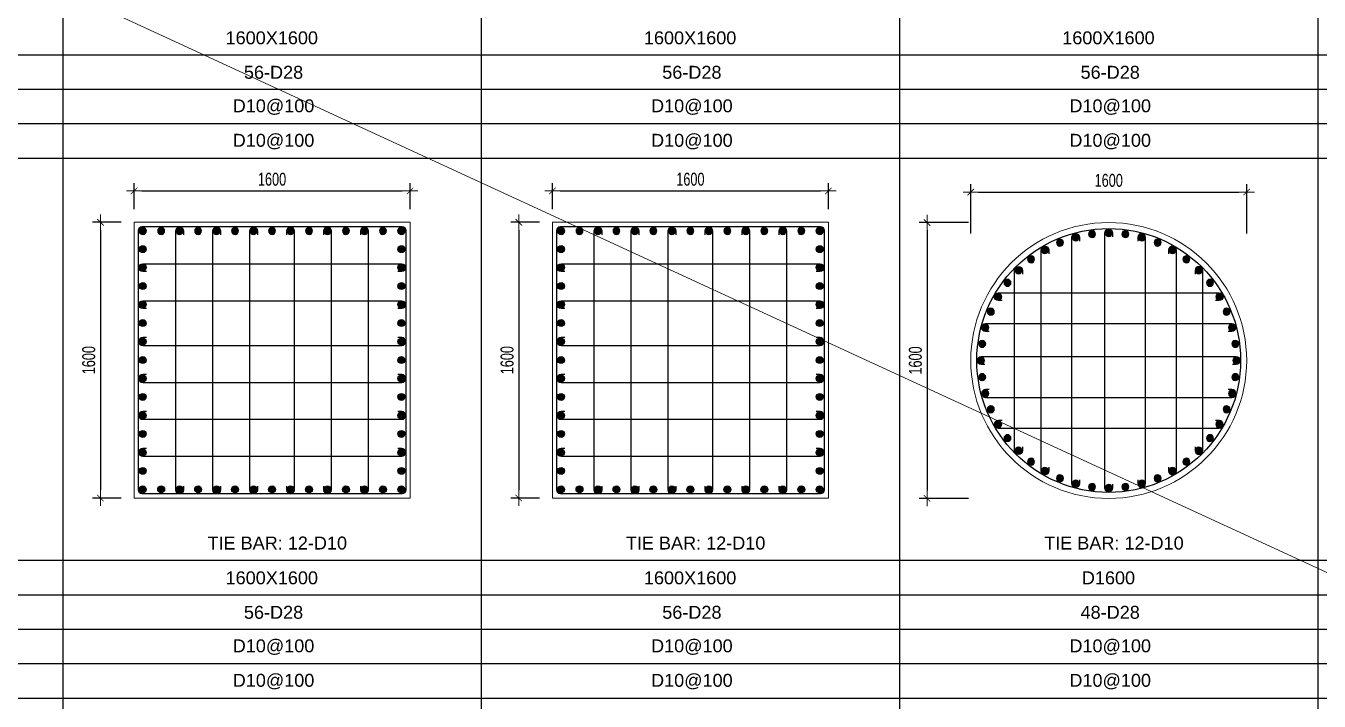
# Model space of a CAD drawing. Header units: millimetres. Extents: x 61878 to 380960, y -19809 to 191918.
# Drawn here: x 310468 to 317969, y 77373 to 81290 of the extents above; entities that cross this region are included whole.
import ezdxf
from ezdxf.enums import TextEntityAlignment as Align

# ---------------------------------------------------------------- set-up
doc = ezdxf.new("R2010")
doc.units = ezdxf.units.MM
doc.linetypes.add('CENTER2', pattern=[1.125, 0.75, -0.125, 0.125, -0.125])
doc.layers.get('Defpoints').update_dxf_attribs({"color": 151, "lineweight": 9})
for name, color, linetype in [('2', 2, 'Continuous'), ('CEN', 1, 'CENTER2'), ('STL', 3, 'Continuous'), ('TIT1', 3, 'Continuous')]:
    doc.layers.add(name, color=color, linetype=linetype)
doc.layers.add('NDC_S_CONTINUOUS', color=3, linetype='Continuous', lineweight=20)
doc.layers.add('NDC_S_DIM', color=1, linetype='Continuous', lineweight=15)
doc.styles.add('NDC_ARIAL', font='arial.ttf', dxfattribs={"width": 0.85})
doc.styles.add('NDC_DIM', font='', dxfattribs={"width": 0.75})
doc.styles.get('NDC_DIM').set_extended_font_data('Dotum')
doc.dimstyles.new('NDC_dim_30', dxfattribs={"dimscale": 30, "dimtxt": 2.5, "dimasz": 1.5, "dimexe": 1.5, "dimexo": 2.5, "dimgap": 1, "dimtad": 1, "dimdec": 0, "dimzin": 0, "dimdsep": 46, "dimtxsty": 'NDC_DIM', "dimblk": 'DIMMARK', "dimcen": 0.09, "dimdle": 1.2, "dimclrd": 1, "dimclre": 1, "dimclrt": 3, "dimadec": 0, "dimazin": 0, "dimtfac": 1, "dimtdec": 0, "dimtix": 1, "dimtofl": 0, "dimtmove": 0, "dimatfit": 3, "dimfxl": 8, "dimfxlon": 1, "dimtolj": 1, "dimtzin": 0, "dimarcsym": 0})

# ---------------------------------------------------------------- blocks, each defined once
blk = doc.blocks.new('DIMMARK')
at = {"layer": 'NDC_S_DIM', "color": 1}
blk.add_line((-1.5, 0), (1, 0), dxfattribs=at)
at = {"layer": 'NDC_S_DIM', "color": 2, "const_width": 0.1}
blk.add_lwpolyline([(-0.42, -0.42), (0.42, 0.42)], dxfattribs=at)
blk = doc.blocks.new('*D867')
at = {"layer": 'Defpoints', "color": 0, "ltscale": 40, "transparency": 16777216}
for p in [(312696.2, 80332.8), (311096.2, 80151.2), (312696.2, 80151.2)]:
    blk.add_point(p, dxfattribs=at)
at = {"layer": 'NDC_S_DIM', "color": 1, "lineweight": -2, "ltscale": 40, "transparency": 16777216}
for p, q in [((311096.2, 80226.2), (311096.2, 80377.8)), ((311141.2, 80332.8), (312651.2, 80332.8)), ((312696.2, 80226.2), (312696.2, 80377.8))]:
    blk.add_line(p, q, dxfattribs=at)
at = {"layer": 'NDC_S_DIM', "color": 1, "lineweight": -2, "ltscale": 40, "transparency": 16777216, "xscale": 45, "yscale": 45, "zscale": 45, "rotation": 180}
blk.add_blockref('DIMMARK', (311096.2, 80332.8), dxfattribs=at)
at = {"layer": 'NDC_S_DIM', "color": 1, "lineweight": -2, "ltscale": 40, "transparency": 16777216, "xscale": 45, "yscale": 45, "zscale": 45}
blk.add_blockref('DIMMARK', (312696.2, 80332.8), dxfattribs=at)
at = {"layer": 'NDC_S_DIM', "color": 3, "ltscale": 40, "transparency": 16777216, "insert": (311896.2, 80400.4), "char_height": 75, "attachment_point": 5, "style": 'NDC_DIM'}
blk.add_mtext('\\A1;1600', dxfattribs=at)
blk = doc.blocks.new('*D868')
at = {"layer": 'Defpoints', "color": 0, "ltscale": 40, "transparency": 16777216}
for p in [(311096.2, 80151.2), (310900.8, 78551.2), (311096.2, 78551.2)]:
    blk.add_point(p, dxfattribs=at)
at = {"layer": 'NDC_S_DIM', "color": 1, "lineweight": -2, "ltscale": 40, "transparency": 16777216}
for p, q in [((311021.2, 80151.2), (310855.8, 80151.2)), ((310900.8, 80106.2), (310900.8, 78596.2)), ((311021.2, 78551.2), (310855.8, 78551.2))]:
    blk.add_line(p, q, dxfattribs=at)
at = {"layer": 'NDC_S_DIM', "color": 1, "lineweight": -2, "ltscale": 40, "transparency": 16777216, "xscale": 45, "yscale": 45, "zscale": 45}
for p, rotation in [((310900.8, 80151.2), 90), ((310900.8, 78551.2), 270)]:
    blk.add_blockref('DIMMARK', p, dxfattribs=dict(at, rotation=rotation))
at = {"layer": 'NDC_S_DIM', "color": 3, "ltscale": 40, "transparency": 16777216, "insert": (310833.3, 79351.2), "char_height": 75, "attachment_point": 5, "rotation": 90, "style": 'NDC_DIM'}
blk.add_mtext('\\A1;1600', dxfattribs=at)
blk = doc.blocks.new('8')
at = {"layer": '2'}
blk.add_hatch(color=256, dxfattribs=at).paths.add_polyline_path([(20, 0, 0.386127), (1.9, 19.9), (-1.9, 19.9, 0.386127), (-20, 0, 1)])
blk.add_circle((0, 0), 20, dxfattribs=at)
blk = doc.blocks.new('5')
at = {"layer": 'CEN', "rotation": 180}
blk.add_blockref('8', (0, 0), dxfattribs=at)
blk = doc.blocks.new('*U857')
at = {"layer": 'STL', "xscale": -1, "rotation": 270}
blk.add_blockref('5', (0, 0), dxfattribs=at)
blk = doc.blocks.new('*U858')
at = {"layer": 'NDC_S_DIM', "color": 0, "linetype": 'ByBlock', "lineweight": -2, "transparency": 16777216}
for p in [(308769.8, 80184.3), (308877, 80184.3), (308984.2, 80184.3), (309091.4, 80184.3), (309198.6, 80184.3), (309305.7, 80184.3), (309412.9, 80184.3), (309520.1, 80184.3), (309627.3, 80184.3), (309734.4, 80184.3), (309841.6, 80184.3), (309948.8, 80184.3), (310056, 80184.3), (310163.1, 80184.3), (310270.3, 80184.3)]:
    blk.add_blockref('*U857', p, dxfattribs=at)
blk = doc.blocks.new('*U851')
at = {"layer": 'STL', "xscale": -1, "rotation": 270}
blk.add_blockref('5', (0, 0), dxfattribs=at)
blk = doc.blocks.new('*U852')
at = {"layer": 'NDC_S_DIM', "color": 0, "linetype": 'ByBlock', "lineweight": -2, "transparency": 16777216}
for p in [(308769.8, 80184.3), (308877, 80184.3), (308984.2, 80184.3), (309091.4, 80184.3), (309198.6, 80184.3), (309305.7, 80184.3), (309412.9, 80184.3), (309520.1, 80184.3), (309627.3, 80184.3), (309734.4, 80184.3), (309841.6, 80184.3), (309948.8, 80184.3), (310056, 80184.3), (310163.1, 80184.3), (310270.3, 80184.3)]:
    blk.add_blockref('*U851', p, dxfattribs=at)
blk = doc.blocks.new('*U853')
at = {"layer": 'STL', "xscale": -1, "rotation": 270}
blk.add_blockref('5', (0, 0), dxfattribs=at)
blk = doc.blocks.new('*U854')
at = {"layer": 'NDC_S_DIM', "color": 0, "linetype": 'ByBlock', "lineweight": -2, "transparency": 16777216}
for p in [(308769.8, 80184.3), (308877, 80184.3), (308984.2, 80184.3), (309091.4, 80184.3), (309198.6, 80184.3), (309305.7, 80184.3), (309412.9, 80184.3), (309520.1, 80184.3), (309627.3, 80184.3), (309734.4, 80184.3), (309841.6, 80184.3), (309948.8, 80184.3), (310056, 80184.3), (310163.1, 80184.3), (310270.3, 80184.3)]:
    blk.add_blockref('*U853', p, dxfattribs=at)
blk = doc.blocks.new('*U855')
at = {"layer": 'STL', "xscale": -1, "rotation": 270}
blk.add_blockref('5', (0, 0), dxfattribs=at)
blk = doc.blocks.new('*U856')
at = {"layer": 'NDC_S_DIM', "color": 0, "linetype": 'ByBlock', "lineweight": -2, "transparency": 16777216}
for p in [(308769.8, 80184.3), (308877, 80184.3), (308984.2, 80184.3), (309091.4, 80184.3), (309198.6, 80184.3), (309305.7, 80184.3), (309412.9, 80184.3), (309520.1, 80184.3), (309627.3, 80184.3), (309734.4, 80184.3), (309841.6, 80184.3), (309948.8, 80184.3), (310056, 80184.3), (310163.1, 80184.3), (310270.3, 80184.3)]:
    blk.add_blockref('*U855', p, dxfattribs=at)
blk = doc.blocks.new('*D895')
at = {"layer": 'Defpoints', "color": 0, "ltscale": 40, "transparency": 16777216}
for p in [(315122.3, 80332.8), (313522.3, 80151.2), (315122.3, 80151.2)]:
    blk.add_point(p, dxfattribs=at)
at = {"layer": 'NDC_S_DIM', "color": 1, "lineweight": -2, "ltscale": 40, "transparency": 16777216}
for p, q in [((313522.3, 80226.2), (313522.3, 80377.8)), ((313567.3, 80332.8), (315077.3, 80332.8)), ((315122.3, 80226.2), (315122.3, 80377.8))]:
    blk.add_line(p, q, dxfattribs=at)
at = {"layer": 'NDC_S_DIM', "color": 1, "lineweight": -2, "ltscale": 40, "transparency": 16777216, "xscale": 45, "yscale": 45, "zscale": 45, "rotation": 180}
blk.add_blockref('DIMMARK', (313522.3, 80332.8), dxfattribs=at)
at = {"layer": 'NDC_S_DIM', "color": 1, "lineweight": -2, "ltscale": 40, "transparency": 16777216, "xscale": 45, "yscale": 45, "zscale": 45}
blk.add_blockref('DIMMARK', (315122.3, 80332.8), dxfattribs=at)
at = {"layer": 'NDC_S_DIM', "color": 3, "ltscale": 40, "transparency": 16777216, "insert": (314322.3, 80400.4), "char_height": 75, "attachment_point": 5, "style": 'NDC_DIM'}
blk.add_mtext('\\A1;1600', dxfattribs=at)
blk = doc.blocks.new('*D896')
at = {"layer": 'Defpoints', "color": 0, "ltscale": 40, "transparency": 16777216}
for p in [(313522.3, 80151.2), (313326.9, 78551.2), (313522.3, 78551.2)]:
    blk.add_point(p, dxfattribs=at)
at = {"layer": 'NDC_S_DIM', "color": 1, "lineweight": -2, "ltscale": 40, "transparency": 16777216}
for p, q in [((313447.3, 80151.2), (313281.9, 80151.2)), ((313326.9, 80106.2), (313326.9, 78596.2)), ((313447.3, 78551.2), (313281.9, 78551.2))]:
    blk.add_line(p, q, dxfattribs=at)
at = {"layer": 'NDC_S_DIM', "color": 1, "lineweight": -2, "ltscale": 40, "transparency": 16777216, "xscale": 45, "yscale": 45, "zscale": 45}
for p, rotation in [((313326.9, 80151.2), 90), ((313326.9, 78551.2), 270)]:
    blk.add_blockref('DIMMARK', p, dxfattribs=dict(at, rotation=rotation))
at = {"layer": 'NDC_S_DIM', "color": 3, "ltscale": 40, "transparency": 16777216, "insert": (313259.4, 79351.2), "char_height": 75, "attachment_point": 5, "rotation": 90, "style": 'NDC_DIM'}
blk.add_mtext('\\A1;1600', dxfattribs=at)
blk = doc.blocks.new('*U885')
at = {"layer": 'STL', "xscale": -1, "rotation": 270}
blk.add_blockref('5', (0, 0), dxfattribs=at)
blk = doc.blocks.new('*U886')
at = {"layer": 'NDC_S_DIM', "color": 0, "linetype": 'ByBlock', "lineweight": -2, "transparency": 16777216}
for p in [(308769.8, 80184.3), (308877, 80184.3), (308984.2, 80184.3), (309091.4, 80184.3), (309198.6, 80184.3), (309305.7, 80184.3), (309412.9, 80184.3), (309520.1, 80184.3), (309627.3, 80184.3), (309734.4, 80184.3), (309841.6, 80184.3), (309948.8, 80184.3), (310056, 80184.3), (310163.1, 80184.3), (310270.3, 80184.3)]:
    blk.add_blockref('*U885', p, dxfattribs=at)
blk = doc.blocks.new('*U879')
at = {"layer": 'STL', "xscale": -1, "rotation": 270}
blk.add_blockref('5', (0, 0), dxfattribs=at)
blk = doc.blocks.new('*U880')
at = {"layer": 'NDC_S_DIM', "color": 0, "linetype": 'ByBlock', "lineweight": -2, "transparency": 16777216}
for p in [(308769.8, 80184.3), (308877, 80184.3), (308984.2, 80184.3), (309091.4, 80184.3), (309198.6, 80184.3), (309305.7, 80184.3), (309412.9, 80184.3), (309520.1, 80184.3), (309627.3, 80184.3), (309734.4, 80184.3), (309841.6, 80184.3), (309948.8, 80184.3), (310056, 80184.3), (310163.1, 80184.3), (310270.3, 80184.3)]:
    blk.add_blockref('*U879', p, dxfattribs=at)
blk = doc.blocks.new('*U881')
at = {"layer": 'STL', "xscale": -1, "rotation": 270}
blk.add_blockref('5', (0, 0), dxfattribs=at)
blk = doc.blocks.new('*U882')
at = {"layer": 'NDC_S_DIM', "color": 0, "linetype": 'ByBlock', "lineweight": -2, "transparency": 16777216}
for p in [(308769.8, 80184.3), (308877, 80184.3), (308984.2, 80184.3), (309091.4, 80184.3), (309198.6, 80184.3), (309305.7, 80184.3), (309412.9, 80184.3), (309520.1, 80184.3), (309627.3, 80184.3), (309734.4, 80184.3), (309841.6, 80184.3), (309948.8, 80184.3), (310056, 80184.3), (310163.1, 80184.3), (310270.3, 80184.3)]:
    blk.add_blockref('*U881', p, dxfattribs=at)
blk = doc.blocks.new('*U883')
at = {"layer": 'STL', "xscale": -1, "rotation": 270}
blk.add_blockref('5', (0, 0), dxfattribs=at)
blk = doc.blocks.new('*U884')
at = {"layer": 'NDC_S_DIM', "color": 0, "linetype": 'ByBlock', "lineweight": -2, "transparency": 16777216}
for p in [(308769.8, 80184.3), (308877, 80184.3), (308984.2, 80184.3), (309091.4, 80184.3), (309198.6, 80184.3), (309305.7, 80184.3), (309412.9, 80184.3), (309520.1, 80184.3), (309627.3, 80184.3), (309734.4, 80184.3), (309841.6, 80184.3), (309948.8, 80184.3), (310056, 80184.3), (310163.1, 80184.3), (310270.3, 80184.3)]:
    blk.add_blockref('*U883', p, dxfattribs=at)
blk = doc.blocks.new('*U1005')
at = {"layer": 'STL', "xscale": -1}
blk.add_blockref('5', (0, 0), dxfattribs=at)
blk = doc.blocks.new('*U1006')
at = {"layer": 'NDC_S_DIM', "color": 0, "linetype": 'ByBlock', "lineweight": -2, "transparency": 16777216}
for p, rotation in [((295856.6, 68532), 22.49999999999999), ((295948.3, 68563.1), 15), ((296043.2, 68582), 7.500000000000014), ((296236.4, 68582), 352.5), ((296331.3, 68563.1), 344.9999999999999), ((296423, 68532), 337.4999999999999), ((295769.8, 68489.2), 29.99999999999999), ((296509.8, 68489.2), 329.9999999999999), ((295689.3, 68435.4), 37.50000000000001), ((296590.3, 68435.4), 322.5), ((295552.7, 68298.8), 52.49999999999999), ((295616.5, 68371.6), 45.00000000000001), ((296663, 68371.6), 315), ((296726.9, 68298.8), 307.5), ((295498.9, 68218.4), 59.99999999999999), ((296780.6, 68218.4), 300.0000000000001), ((295456.1, 68131.5), 67.5), ((296823.5, 68131.5), 292.4999999999999), ((295425, 68039.9), 75.00000000000001), ((296854.6, 68039.9), 285), ((295406.1, 67944.9), 82.50000000000001), ((296873.5, 67944.9), 277.5), ((295399.8, 67848.4), 90), ((296879.8, 67848.4), 270), ((295406.1, 67751.8), 97.5), ((296873.5, 67751.8), 262.5), ((295425, 67656.8), 105), ((296854.6, 67656.8), 255), ((295456.1, 67565.2), 112.5), ((296823.5, 67565.2), 247.5), ((295498.9, 67478.4), 120), ((296780.6, 67478.4), 240), ((295552.7, 67397.9), 127.5), ((295616.5, 67325.1), 135), ((296663, 67325.1), 225.0000000000001), ((296726.9, 67397.9), 232.5), ((295689.3, 67261.3), 142.5), ((296590.3, 67261.3), 217.5), ((295769.8, 67207.5), 150), ((296509.8, 67207.5), 210), ((295856.6, 67164.7), 157.5), ((295948.3, 67133.6), 165), ((296043.2, 67114.7), 172.5), ((296139.8, 67108.4), 180), ((296236.4, 67114.7), 187.5), ((296331.3, 67133.6), 195), ((296423, 67164.7), 202.5000000000001)]:
    blk.add_blockref('*U1005', p, dxfattribs=dict(at, rotation=rotation))
blk.add_blockref('*U1005', (296139.8, 68588.4), dxfattribs=at)
blk = doc.blocks.new('*D1007')
at = {"layer": 'Defpoints', "color": 0, "ltscale": 40, "transparency": 16777216}
for p in [(317548.4, 80326.2), (315948.4, 79349.3), (317548.4, 79349.3)]:
    blk.add_point(p, dxfattribs=at)
at = {"layer": 'NDC_S_DIM', "color": 1, "lineweight": -2, "ltscale": 40, "transparency": 16777216}
for p, q in [((315948.4, 80086.2), (315948.4, 80371.2)), ((317548.4, 80086.2), (317548.4, 80371.2)), ((315993.4, 80326.2), (317503.4, 80326.2))]:
    blk.add_line(p, q, dxfattribs=at)
at = {"layer": 'NDC_S_DIM', "color": 1, "lineweight": -2, "ltscale": 40, "transparency": 16777216, "xscale": 45, "yscale": 45, "zscale": 45, "rotation": 180}
blk.add_blockref('DIMMARK', (315948.4, 80326.2), dxfattribs=at)
at = {"layer": 'NDC_S_DIM', "color": 1, "lineweight": -2, "ltscale": 40, "transparency": 16777216, "xscale": 45, "yscale": 45, "zscale": 45}
blk.add_blockref('DIMMARK', (317548.4, 80326.2), dxfattribs=at)
at = {"layer": 'NDC_S_DIM', "color": 3, "ltscale": 40, "transparency": 16777216, "insert": (316748.4, 80393.7), "char_height": 75, "attachment_point": 5, "style": 'NDC_DIM'}
blk.add_mtext('\\A1;1600', dxfattribs=at)
blk = doc.blocks.new('*D1008')
at = {"layer": 'Defpoints', "color": 0, "ltscale": 40, "transparency": 16777216}
for p in [(316748.4, 80149.3), (315694.9, 78549.3), (316748.4, 78549.3)]:
    blk.add_point(p, dxfattribs=at)
at = {"layer": 'NDC_S_DIM', "color": 1, "lineweight": -2, "ltscale": 40, "transparency": 16777216}
for p, q in [((315934.9, 80149.3), (315649.9, 80149.3)), ((315694.9, 80104.3), (315694.9, 78594.3)), ((315934.9, 78549.3), (315649.9, 78549.3))]:
    blk.add_line(p, q, dxfattribs=at)
at = {"layer": 'NDC_S_DIM', "color": 1, "lineweight": -2, "ltscale": 40, "transparency": 16777216, "xscale": 45, "yscale": 45, "zscale": 45}
for p, rotation in [((315694.9, 80149.3), 90), ((315694.9, 78549.3), 270)]:
    blk.add_blockref('DIMMARK', p, dxfattribs=dict(at, rotation=rotation))
at = {"layer": 'NDC_S_DIM', "color": 3, "ltscale": 40, "transparency": 16777216, "insert": (315627.3, 79349.3), "char_height": 75, "attachment_point": 5, "rotation": 90, "style": 'NDC_DIM'}
blk.add_mtext('\\A1;1600', dxfattribs=at)

msp = doc.modelspace()

# ---------------------------------------------------------------- linework, layer by layer
at = {"layer": '2', "lineweight": -2, "ltscale": 1000}
for points in [[(312671.2, 80106.2), (312671.2, 78596.2, -0.414214), (312651.2, 78576.2), (311141.2, 78576.2, -0.414214), (311121.2, 78596.2), (311121.2, 80106.2, -0.414214), (311141.2, 80126.2), (312651.2, 80126.2, -0.414214)], [(315097.3, 80106.2), (315097.3, 78596.2, -0.414214), (315077.3, 78576.2), (313567.3, 78576.2, -0.414214), (313547.3, 78596.2), (313547.3, 80106.2, -0.414214), (313567.3, 80126.2), (315077.3, 80126.2, -0.414214)]]:
    msp.add_lwpolyline(points, format="xyb", close=True, dxfattribs=at)
at = {"layer": '2'}
for points in [[(311382.8, 78620.9), (311382.8, 78598.7, -1), (311337.8, 78598.7), (311337.8, 80100.8, -1), (311382.8, 80100.8), (311382.8, 80078.6)], [(311597.2, 78620.9), (311597.2, 78598.7, -1), (311552.1, 78598.7), (311552.1, 80100.8, -1), (311597.2, 80100.8), (311597.2, 80078.6)], [(311811.5, 78620.9), (311811.5, 78598.7, -1), (311766.5, 78598.7), (311766.5, 80100.8, -1), (311811.5, 80100.8), (311811.5, 80078.6)], [(311980.8, 78620.9), (311980.8, 78598.7, 1), (312025.9, 78598.7), (312025.9, 80100.8, 1), (311980.8, 80100.8), (311980.8, 80078.6)], [(312195.2, 78620.9), (312195.2, 78598.7, 1), (312240.2, 78598.7), (312240.2, 80100.8, 1), (312195.2, 80100.8), (312195.2, 80078.6)], [(312409.5, 78620.9), (312409.5, 78598.7, 1), (312454.6, 78598.7), (312454.6, 80100.8, 1), (312409.5, 80100.8), (312409.5, 80078.6)], [(313808.9, 78620.9), (313808.9, 78598.7, -1), (313763.9, 78598.7), (313763.9, 80100.8, -1), (313808.9, 80100.8), (313808.9, 80078.6)], [(314023.3, 78620.9), (314023.3, 78598.7, -1), (313978.2, 78598.7), (313978.2, 80100.8, -1), (314023.3, 80100.8), (314023.3, 80078.6)], [(314237.6, 78620.9), (314237.6, 78598.7, -1), (314192.6, 78598.7), (314192.6, 80100.8, -1), (314237.6, 80100.8), (314237.6, 80078.6)], [(314406.9, 78620.9), (314406.9, 78598.7, 1), (314452, 78598.7), (314452, 80100.8, 1), (314406.9, 80100.8), (314406.9, 80078.6)], [(314621.3, 78620.9), (314621.3, 78598.7, 1), (314666.3, 78598.7), (314666.3, 80100.8, 1), (314621.3, 80100.8), (314621.3, 80078.6)], [(314835.6, 78620.9), (314835.6, 78598.7, 1), (314880.7, 78598.7), (314880.7, 80100.8, 1), (314835.6, 80100.8), (314835.6, 80078.6)], [(316770.9, 78631.4), (316770.9, 78609.3, -1), (316725.9, 78609.3), (316725.9, 80089.3, -1), (316770.9, 80089.3), (316770.9, 80067.1)], [(316579.4, 78656.6), (316579.4, 78634.5, -1), (316534.3, 78634.5), (316534.3, 80064.1, -1), (316579.4, 80064.1), (316579.4, 80041.9)], [(316917.4, 78656.6), (316917.4, 78634.5, 1), (316962.4, 78634.5), (316962.4, 80064.1, 1), (316917.4, 80064.1), (316917.4, 80041.9)], [(316400.9, 78730.6), (316400.9, 78708.4, -1), (316355.9, 78708.4), (316355.9, 79990.1, -1), (316400.9, 79990.1), (316400.9, 79968)], [(317095.9, 78730.6), (317095.9, 78708.4, 1), (317140.9, 78708.4), (317140.9, 79990.1, 1), (317095.9, 79990.1), (317095.9, 79968)], [(311168.1, 79865.4), (311145.9, 79865.4, -1), (311145.9, 79910.4), (312648, 79910.4, -1), (312648, 79865.4), (312625.9, 79865.4)], [(313594.2, 79865.4), (313572, 79865.4, -1), (313572, 79910.4), (315074.1, 79910.4, -1), (315074.1, 79865.4), (315051.9, 79865.4)], [(316247.6, 78848.2), (316247.6, 78826, -1), (316202.6, 78826), (316202.6, 79872.5, -1), (316247.6, 79872.5), (316247.6, 79850.4)], [(317249.1, 78848.2), (317249.1, 78826, 1), (317294.1, 78826), (317294.1, 79872.5, 1), (317249.1, 79872.5), (317249.1, 79850.4)], [(316129.6, 79696.8), (316107.5, 79696.8, -1), (316107.5, 79741.8), (317389.2, 79741.8, -1), (317389.2, 79696.8), (317367.1, 79696.8)], [(311168.1, 79651), (311145.9, 79651, -1), (311145.9, 79696), (312648, 79696, -1), (312648, 79651), (312625.9, 79651)], [(313594.2, 79651), (313572, 79651, -1), (313572, 79696), (315074.1, 79696, -1), (315074.1, 79651), (315051.9, 79651)], [(316055.7, 79518.3), (316033.6, 79518.3, -1), (316033.6, 79563.3), (317463.2, 79563.3, -1), (317463.2, 79518.3), (317441, 79518.3)], [(311168.1, 79481.7), (311145.9, 79481.7, 1), (311145.9, 79436.6), (312648, 79436.6, 1), (312648, 79481.7), (312625.9, 79481.7)], [(313594.2, 79481.7), (313572, 79481.7, 1), (313572, 79436.6), (315074.1, 79436.6, 1), (315074.1, 79481.7), (315051.9, 79481.7)], [(316030.5, 79326.8), (316008.4, 79326.8, -1), (316008.4, 79371.8), (317488.4, 79371.8, -1), (317488.4, 79326.8), (317466.2, 79326.8)], [(311168.1, 79267.3), (311145.9, 79267.3, 1), (311145.9, 79222.3), (312648, 79222.3, 1), (312648, 79267.3), (312625.9, 79267.3)], [(313594.2, 79267.3), (313572, 79267.3, 1), (313572, 79222.3), (315074.1, 79222.3, 1), (315074.1, 79267.3), (315051.9, 79267.3)], [(316055.7, 79180.3), (316033.6, 79180.3, 1), (316033.6, 79135.3), (317463.2, 79135.3, 1), (317463.2, 79180.3), (317441, 79180.3)], [(311168.1, 79053), (311145.9, 79053, 1), (311145.9, 79007.9), (312648, 79007.9, 1), (312648, 79053), (312625.9, 79053)], [(313594.2, 79053), (313572, 79053, 1), (313572, 79007.9), (315074.1, 79007.9, 1), (315074.1, 79053), (315051.9, 79053)], [(316129.6, 79001.8), (316107.5, 79001.8, 1), (316107.5, 78956.8), (317389.2, 78956.8, 1), (317389.2, 79001.8), (317367.1, 79001.8)], [(311168.1, 78838.6), (311145.9, 78838.6, 1), (311145.9, 78793.6), (312648, 78793.6, 1), (312648, 78838.6), (312625.9, 78838.6)], [(313594.2, 78838.6), (313572, 78838.6, 1), (313572, 78793.6), (315074.1, 78793.6, 1), (315074.1, 78838.6), (315051.9, 78838.6)]]:
    msp.add_lwpolyline(points, format="xyb", dxfattribs=at)
at = {"layer": '2', "lineweight": -2, "ltscale": 1000}
msp.add_circle((316748.4, 79349.3), 765, dxfattribs=at)
at = {"layer": 'Defpoints', "ltscale": 40}
msp.add_line((302635, 85214), (380959.6, 49083.4), dxfattribs=at)
at = {"layer": 'NDC_S_CONTINUOUS', "ltscale": 70}
for points in [[(312696.2, 80151.2), (312696.2, 78551.2), (311096.2, 78551.2), (311096.2, 80151.2), (312696.2, 80151.2)], [(315122.3, 80151.2), (315122.3, 78551.2), (313522.3, 78551.2), (313522.3, 80151.2), (315122.3, 80151.2)]]:
    msp.add_lwpolyline(points, dxfattribs=at)
msp.add_circle((316748.4, 79349.3), 800, dxfattribs=at)
at = {"layer": 'TIT1'}
for p, q in [((310683.1, 83894), (310683.1, 67994)), ((313109.2, 83894), (313109.2, 67994)), ((315535.3, 83894), (315535.3, 67994)), ((317961.4, 83894), (317961.4, 67994)), ((325254.1, 80521.3), (303919.1, 80521.3)), ((325254.1, 77388.6), (303919.1, 77388.6))]:
    msp.add_line(p, q, dxfattribs=at)
at = {"layer": 'TIT1', "color": 8}
for p, q in [((325254.1, 81121.3), (304547, 81121.3)), ((325254.1, 80921.3), (304547, 80921.3)), ((325254.1, 80721.3), (304547, 80721.3)), ((325254.1, 78188.6), (304547, 78188.6)), ((325254.1, 77988.6), (304547, 77988.6)), ((325254.1, 77788.6), (304547, 77788.6)), ((325254.1, 77588.6), (304976.2, 77588.6))]:
    msp.add_line(p, q, dxfattribs=at)

# ---------------------------------------------------------------- block references
at = {"layer": 'NDC_S_DIM', "xscale": -1}
for name, p, rotation in [('*U854', (230961.7, -230168.1), 270), ('*U856', (232462.1, -230168.1), 270), ('*U882', (233387.8, -230168.1), 270), ('*U884', (234888.2, -230168.1), 270), ('*U852', (2376.1, 158786), 180), ('*U880', (4802.2, 158786), 180)]:
    msp.add_blockref(name, p, dxfattribs=dict(at, rotation=rotation))
at = {"layer": 'NDC_S_DIM'}
for name, p in [('*U858', (2376.1, -83.5)), ('*U886', (4802.2, -83.5)), ('*U1006', (20608.6, 11500.9))]:
    msp.add_blockref(name, p, dxfattribs=at)

# ---------------------------------------------------------------- texts
at = {"layer": 'TIT1', "style": 'NDC_ARIAL'}
for s, p in [('1600X1600', (311894.6, 81221.1)), ('1600X1600', (314320.7, 81221.1)), ('1600X1600', (316746.8, 81221.1)), ('56-D28', (311904.7, 81021.1)), ('56-D28', (314330.8, 81021.1)), ('56-D28', (316756.9, 81021.1)), ('D10@100', (311904.7, 80821.1)), ('D10@100', (314330.8, 80821.1)), ('D10@100', (316756.9, 80821.1)), ('D10@100', (311904.7, 80621.1)), ('D10@100', (314330.8, 80621.1)), ('D10@100', (316756.9, 80621.1)), ('TIE BAR: 12-D10', (311926.4, 78290.3)), ('TIE BAR: 12-D10', (314352.5, 78290.3)), ('TIE BAR: 12-D10', (316778.6, 78290.3)), ('1600X1600', (311894.6, 78088.4)), ('1600X1600', (314320.7, 78088.4)), ('D1600', (316746.8, 78088.4)), ('56-D28', (311904.7, 77888.4)), ('56-D28', (314330.8, 77888.4)), ('48-D28', (316756.9, 77888.4)), ('D10@100', (311904.7, 77688.4)), ('D10@100', (314330.8, 77688.4)), ('D10@100', (316756.9, 77688.4)), ('D10@100', (311904.7, 77488.4)), ('D10@100', (314330.8, 77488.4)), ('D10@100', (316756.9, 77488.4))]:
    msp.add_text(s, height=75, dxfattribs=at).set_placement(p, align=Align.MIDDLE)

# ---------------------------------------------------------------- dimensions: what is measured, and where the dimension line sits
at = {"layer": 'NDC_S_DIM', "ltscale": 40}
for base, p1, p2, picture, middle in [((312696.2, 80332.8), (311096.2, 80151.2), (312696.2, 80151.2), '*D867', (311896.2, 80400.4)), ((315122.3, 80332.8), (313522.3, 80151.2), (315122.3, 80151.2), '*D895', (314322.3, 80400.4)), ((317548.4, 80326.2), (315948.4, 79349.3), (317548.4, 79349.3), '*D1007', (316748.4, 80393.7))]:
    dim = msp.add_linear_dim(base=base, p1=p1, p2=p2, dimstyle='NDC_dim_30', dxfattribs=at)
    dim.commit()
    dim.dimension.update_dxf_attribs({"geometry": picture, "text_midpoint": middle})
for base, p1, p2, picture, middle in [((310900.8, 78551.2), (311096.2, 80151.2), (311096.2, 78551.2), '*D868', (310833.3, 79351.2)), ((313326.9, 78551.2), (313522.3, 80151.2), (313522.3, 78551.2), '*D896', (313259.4, 79351.2)), ((315694.9, 78549.3), (316748.4, 80149.3), (316748.4, 78549.3), '*D1008', (315627.3, 79349.3))]:
    dim = msp.add_linear_dim(base=base, p1=p1, p2=p2, angle=90, dimstyle='NDC_dim_30', dxfattribs=at)
    dim.commit()
    dim.dimension.update_dxf_attribs({"geometry": picture, "text_midpoint": middle})

doc.saveas('drawing.dxf')
